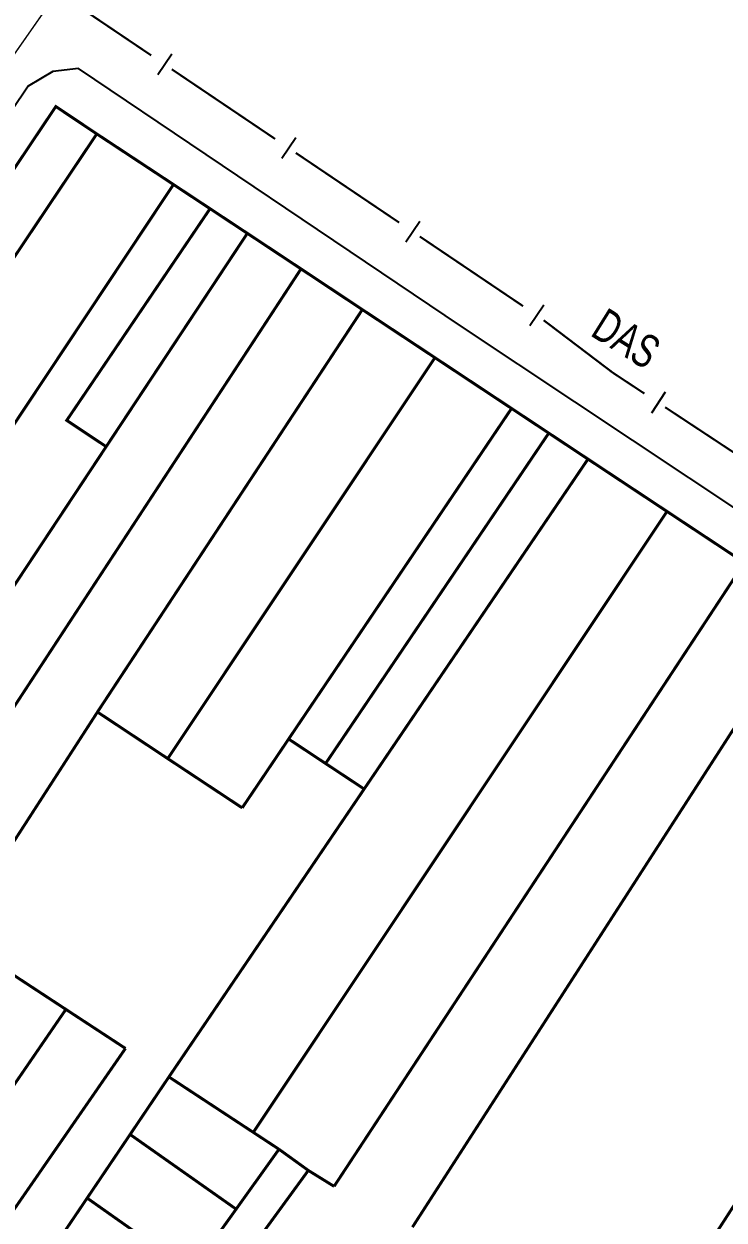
# Model space of a CAD drawing. Extents: x 202481 to 204056, y 4838981 to 4840330.
# Drawn here: x 203605.8 to 203690, y 4840104.8 to 4840248.8 of the extents above; entities that cross this region are included whole.
import ezdxf

# ---------------------------------------------------------------- set-up
doc = ezdxf.new("R2010")
doc.units = 0
doc.header["$LTSCALE"] = 1.5
doc.header["$MEASUREMENT"] = 0
for name, color, linetype in [('CD_MALHA_LOTES', 7, 'CONTINUOUS'), ('LM-LIM-SETORES-BAIRROS', 250, 'CONTINUOUS'), ('RU-QUADRA', 210, 'CONTINUOUS'), ('SV-EIXO-RUA-PAV', 20, 'CONTINUOUS'), ('SV-RUA-PAVIM', 7, 'CONTINUOUS'), ('SV-TXT-RUA-PAV', 7, 'CONTINUOUS')]:
    doc.layers.add(name, color=color, linetype=linetype)
doc.styles.add('ARIAL', font='ARIAL.SHX')

msp = doc.modelspace()

# ---------------------------------------------------------------- linework, layer by layer
at = {"layer": 'CD_MALHA_LOTES', "linetype": 'Continuous', "const_width": 0.35, "flags": 128}
for points in [[(203579.75, 4840194.27), (203609.59, 4840238.84), (203614.52, 4840235.54)], [(203584.67, 4840190.97), (203614.52, 4840235.54)], [(203614.52, 4840235.54), (203623.75, 4840229.45)], [(203594.2, 4840184.99), (203623.75, 4840229.45)], [(203623.75, 4840229.45), (203628.15, 4840226.54)], [(203615.65, 4840197.89), (203610.9, 4840201.05), (203628.15, 4840226.54)], [(203628.15, 4840226.54), (203632.64, 4840223.57)], [(203632.64, 4840223.57), (203615.65, 4840197.89)], [(203632.64, 4840223.57), (203639.1, 4840219.29)], [(203589.76, 4840143.96), (203639.1, 4840219.29)], [(203639.1, 4840219.29), (203646.48, 4840214.39)], [(203614.6, 4840165.94), (203646.48, 4840214.39)], [(203646.48, 4840214.39), (203655.22, 4840208.6)], [(203623.06, 4840160.33), (203655.22, 4840208.6)], [(203655.22, 4840208.6), (203664.44, 4840202.49)], [(203637.61, 4840162.69), (203664.44, 4840202.49)], [(203664.44, 4840202.49), (203668.92, 4840199.52)], [(203642.06, 4840159.74), (203668.92, 4840199.52)], [(203668.92, 4840199.52), (203673.64, 4840196.39)], [(203615.65, 4840197.89), (203603.26, 4840179.17)], [(203673.64, 4840196.39), (203646.7, 4840156.67)], [(203673.64, 4840196.39), (203683.15, 4840190.09)], [(203633.36, 4840115.33), (203683.15, 4840190.09)], [(203683.15, 4840190.09), (203692.47, 4840183.92)], [(203643.08, 4840108.83), (203692.47, 4840183.92)], [(203652.51, 4840103.92), (203700.6, 4840178.53)], [(203614.6, 4840165.94), (203597.24, 4840139.05)], [(203623.06, 4840160.33), (203614.6, 4840165.94)], [(203637.61, 4840162.69), (203632.02, 4840154.4)], [(203642.06, 4840159.74), (203637.61, 4840162.69)], [(203632.02, 4840154.4), (203623.06, 4840160.33)], [(203646.7, 4840156.67), (203642.06, 4840159.74)], [(203623.2, 4840122.01), (203646.7, 4840156.67)], [(203679.07, 4840087.73), (203712.03, 4840138.77)], [(203610.8, 4840130.14), (203603.67, 4840134.82)], [(203579.03, 4840083.83), (203610.8, 4840130.14)], [(203617.97, 4840125.44), (203610.8, 4840130.14)], [(203586.3, 4840079.64), (203617.97, 4840125.44)], [(203618.53, 4840115.08), (203623.2, 4840122.01)], [(203633.36, 4840115.33), (203623.2, 4840122.01)], [(203613.36, 4840107.42), (203618.53, 4840115.08)], [(203631.29, 4840106.09), (203618.53, 4840115.08)], [(203636.45, 4840113.3), (203633.36, 4840115.33)], [(203636.45, 4840113.3), (203631.29, 4840106.09)], [(203639.98, 4840110.75), (203636.45, 4840113.3)], [(203634.65, 4840103.44), (203639.98, 4840110.75)], [(203639.98, 4840110.75), (203643.08, 4840108.83)], [(203607.83, 4840099.23), (203613.36, 4840107.42)], [(203625.91, 4840098.56), (203613.36, 4840107.42)], [(203631.29, 4840106.09), (203625.91, 4840098.56)]]:
    msp.add_lwpolyline(points, dxfattribs=at)
at = {"layer": 'LM-LIM-SETORES-BAIRROS', "const_width": 0.25}
for points in [[(203621.065028, 4840244.997329), (203608.629378, 4840253.385093)], [(203635.987809, 4840234.932012), (203623.552158, 4840243.319776)], [(203650.91059, 4840224.866694), (203638.474939, 4840233.254459)], [(203665.833371, 4840214.801377), (203653.39772, 4840223.189142)], [(203676.63, 4840206.79), (203668.307941, 4840213.106279)], [(203677.091054, 4840206.485713), (203676.63, 4840206.79)], [(203680.42952, 4840204.282388), (203677.091054, 4840206.485713)], [(203695.452619, 4840194.367424), (203682.93337, 4840202.629894)]]:
    msp.add_lwpolyline(points, dxfattribs=at)
at = {"layer": 'LM-LIM-SETORES-BAIRROS'}
for points in [[(203623.561892, 4840245.122526), (203621.884339, 4840242.635395)], [(203638.484672, 4840235.057208), (203636.807119, 4840232.570078)], [(203653.407453, 4840224.991891), (203651.7299, 4840222.504761)], [(203668.330234, 4840214.926574), (203666.652681, 4840212.439443)], [(203682.925, 4840204.43265), (203681.272506, 4840201.9288)]]:
    msp.add_lwpolyline(points, dxfattribs=at)
at = {"layer": 'RU-QUADRA', "linetype": 'Continuous', "const_width": 0.18, "flags": 128}
for points in [[(203579.75, 4840194.27), (203609.59, 4840238.84), (203614.52, 4840235.54), (203623.75, 4840229.45), (203628.15, 4840226.54), (203632.64, 4840223.57), (203639.1, 4840219.29), (203646.48, 4840214.39), (203655.22, 4840208.6), (203664.44, 4840202.49), (203668.92, 4840199.52), (203673.64, 4840196.39), (203683.15, 4840190.09), (203692.47, 4840183.92)], [(203634.65, 4840103.44), (203639.98, 4840110.75), (203636.45, 4840113.3), (203631.29, 4840106.09), (203625.91, 4840098.56)]]:
    msp.add_lwpolyline(points, dxfattribs=at)
at = {"layer": 'SV-EIXO-RUA-PAV', "const_width": 0.18}
msp.add_lwpolyline([(203609.80315, 4840252.593392), (203602.928951, 4840242.757468)], dxfattribs=at)
at = {"layer": 'SV-RUA-PAVIM', "linetype": 'Continuous'}
msp.add_polyline3d([(203720.05, 4840171.37, 11.72), (203658.4, 4840212.37, 11.82), (203612.32, 4840243.41, 11.66), (203609.22, 4840243.05, 11.68), (203606.24, 4840241.29, 11.67), (203565.4, 4840180.51, 9.14), (203522.66, 4840115.47, 6.33), (203522.89, 4840112.82, 6.28), (203524.31, 4840110.22, 6.32), (203636.93, 4840045.74, 6.78), (203748.89, 4839981.31, 8.42)], dxfattribs=at)

# ---------------------------------------------------------------- texts
at = {"layer": 'SV-TXT-RUA-PAV', "style": 'ARIAL', "width": 0.7}
msp.add_text('DAS', height=4, rotation=328, dxfattribs=at).set_placement((203673.788898, 4840211.339938))

doc.saveas('drawing.dxf')
